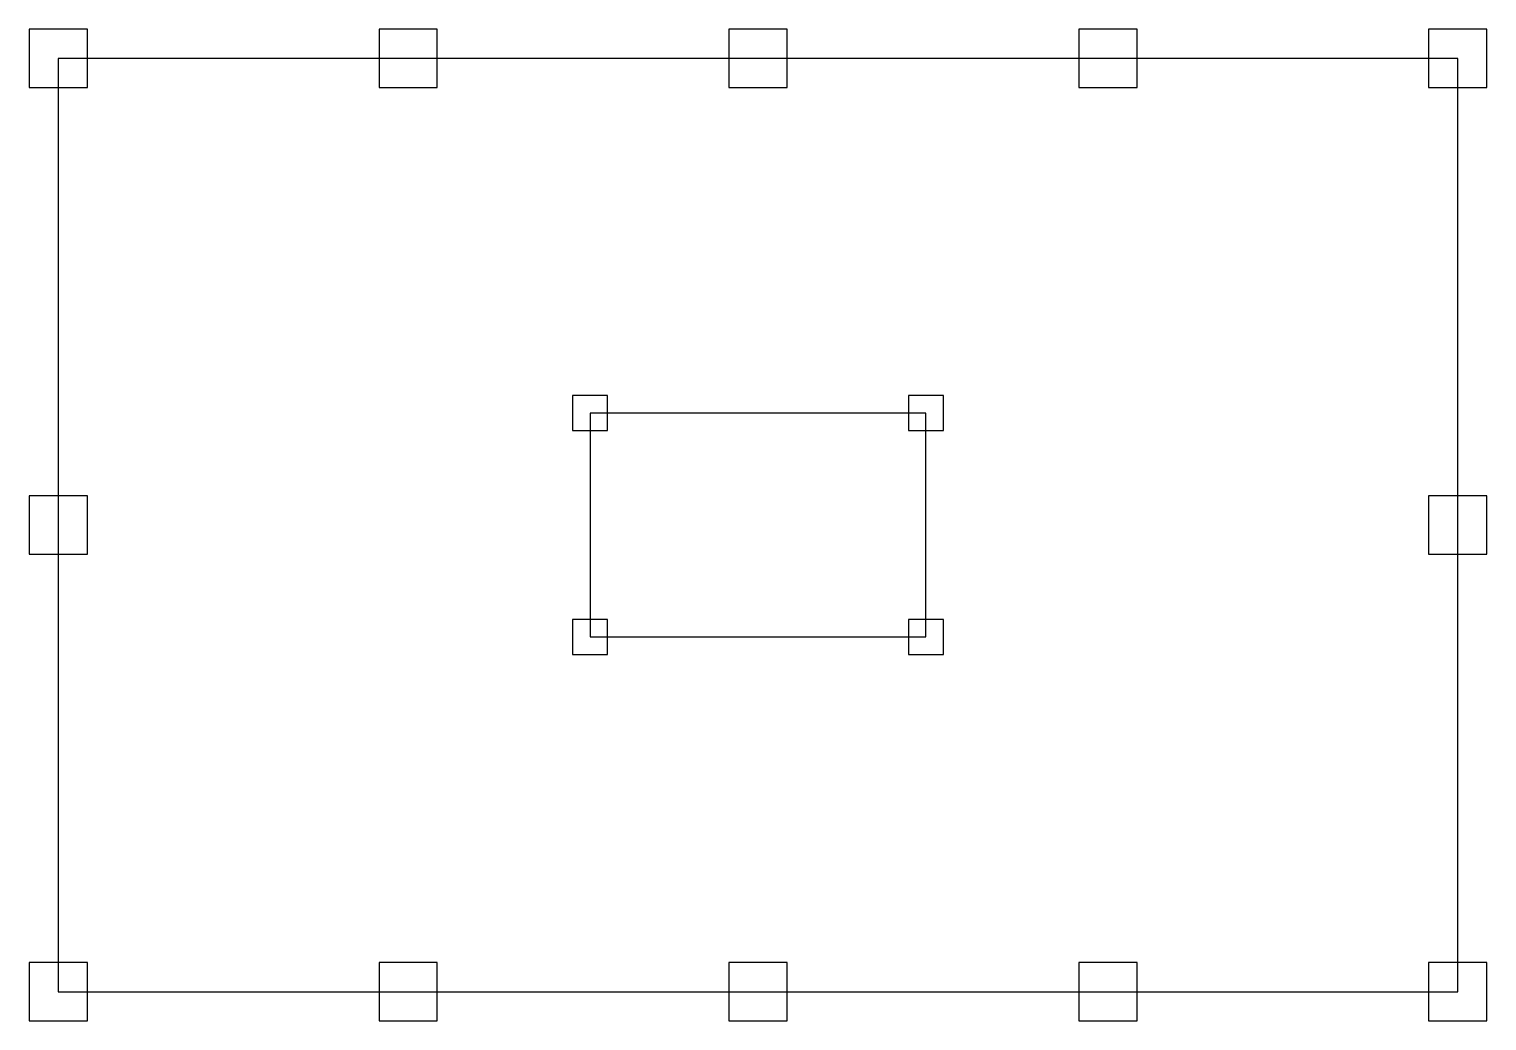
# Model space of a CAD drawing. Header units: centimetres. Extents: x -250 to 12250, y -250 to 8250.
import ezdxf

# ---------------------------------------------------------------- set-up
doc = ezdxf.new("R2010")
doc.units = ezdxf.units.CM
for name, color, linetype in [('CORE_COLUMNS', 3, 'Continuous'), ('CORE_WALLS', 4, 'Continuous'), ('FOOTPRINT', 1, 'Continuous'), ('PERIMETER_COLUMNS', 2, 'Continuous')]:
    doc.layers.add(name, color=color, linetype=linetype)

msp = doc.modelspace()

# ---------------------------------------------------------------- linework, layer by layer
at = {"layer": 'CORE_COLUMNS'}
for points in [[(4410, 4810), (4710, 4810), (4710, 5110), (4410, 5110)], [(7290, 4810), (7590, 4810), (7590, 5110), (7290, 5110)], [(4410, 2890), (4710, 2890), (4710, 3190), (4410, 3190)], [(7290, 2890), (7590, 2890), (7590, 3190), (7290, 3190)]]:
    msp.add_lwpolyline(points, close=True, dxfattribs=at)
at = {"layer": 'CORE_WALLS'}
msp.add_lwpolyline([(4560, 3040), (7440, 3040), (7440, 4960), (4560, 4960)], close=True, dxfattribs=at)
at = {"layer": 'FOOTPRINT'}
msp.add_lwpolyline([(0, 0), (12000, 0), (12000, 8000), (0, 8000)], close=True, dxfattribs=at)
at = {"layer": 'PERIMETER_COLUMNS'}
for points in [[(-250, 7750), (250, 7750), (250, 8250), (-250, 8250)], [(2750, 7750), (3250, 7750), (3250, 8250), (2750, 8250)], [(5750, 7750), (6250, 7750), (6250, 8250), (5750, 8250)], [(8750, 7750), (9250, 7750), (9250, 8250), (8750, 8250)], [(11750, 7750), (12250, 7750), (12250, 8250), (11750, 8250)], [(-250, 3750), (250, 3750), (250, 4250), (-250, 4250)], [(11750, 3750), (12250, 3750), (12250, 4250), (11750, 4250)], [(-250, -250), (250, -250), (250, 250), (-250, 250)], [(2750, -250), (3250, -250), (3250, 250), (2750, 250)], [(5750, -250), (6250, -250), (6250, 250), (5750, 250)], [(8750, -250), (9250, -250), (9250, 250), (8750, 250)], [(11750, -250), (12250, -250), (12250, 250), (11750, 250)]]:
    msp.add_lwpolyline(points, close=True, dxfattribs=at)

doc.saveas('drawing.dxf')
